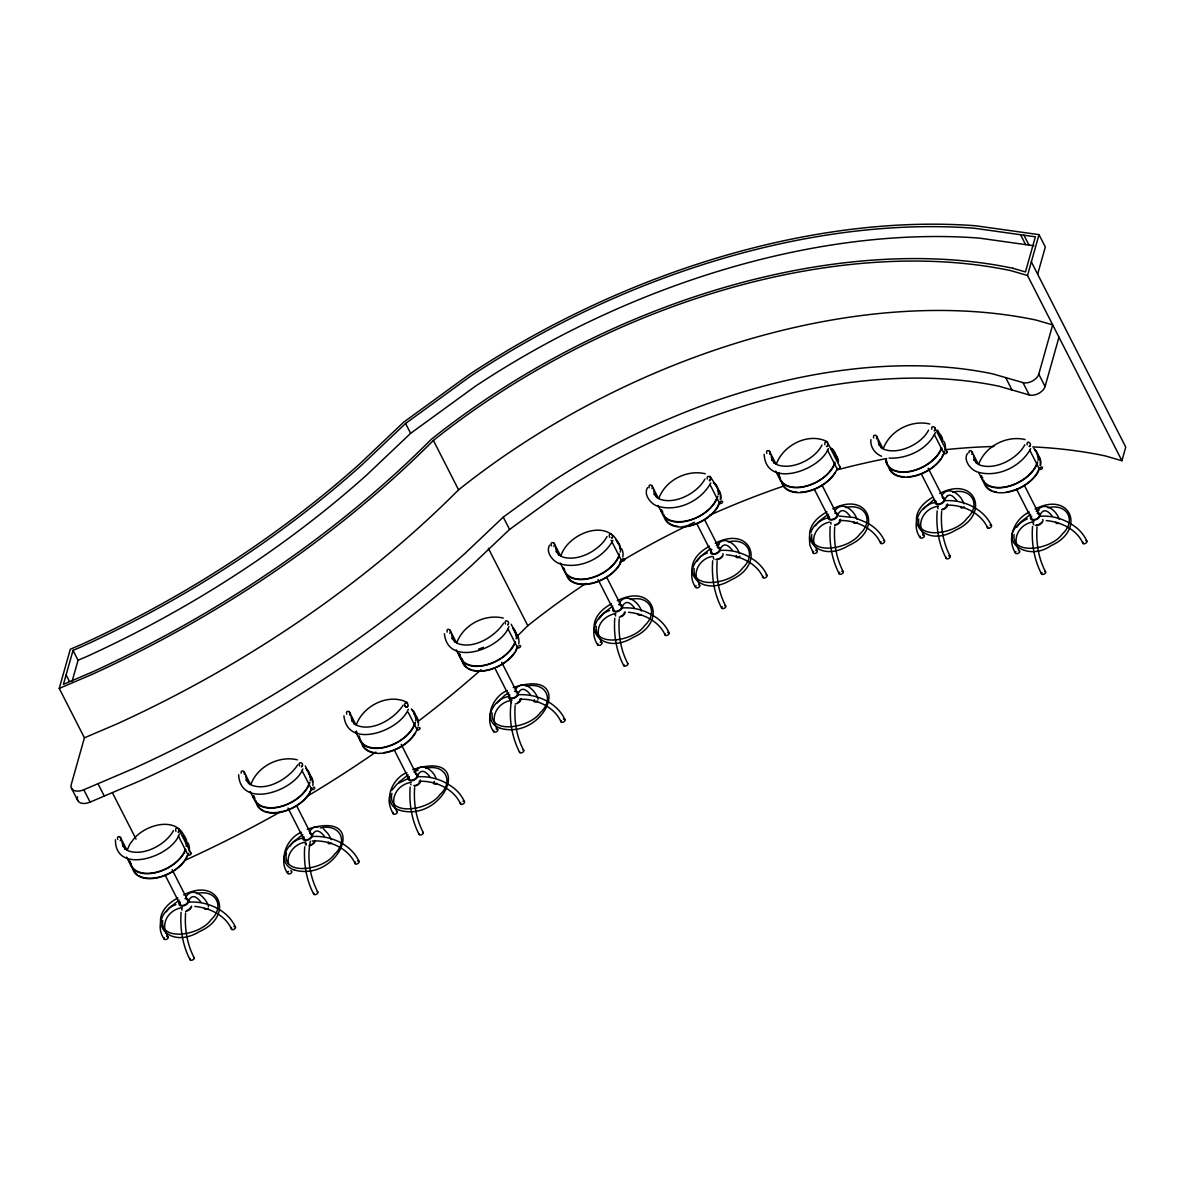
<?xml version="1.0" encoding="UTF-8"?>
<svg xmlns="http://www.w3.org/2000/svg" width="1185" height="1185" viewBox="0 0 1185 1185"><rect width="100%" height="100%" fill="white"/><g stroke="black" fill="none" stroke-linecap="round" stroke-linejoin="round"><path stroke-width="1.5" d="M181.112 912.376C179.942 928.566 182.534 945.304 190.118 959.776M185.601 912.968C184.49 928.299 186.978 944.119 194.177 957.791M304.723 846.757C303.553 862.961 306.145 879.7 313.729 894.171M410.158 787.092C408.973 803.282 411.58 820.02 419.149 834.492M414.646 787.699C413.521 803.015 416.024 818.835 423.208 832.507M515.134 705.623C514.023 720.954 516.512 736.774 523.711 750.446M614.763 618.229C613.578 634.434 616.185 651.172 623.754 665.644M619.251 618.837C618.126 634.153 620.629 649.972 627.813 663.644M712.659 560.712C711.489 576.902 714.081 593.641 721.665 608.112M717.147 561.32C716.036 576.636 718.525 592.456 725.724 606.127M830.226 526.347C829.056 542.552 831.648 559.29 839.232 573.762M834.714 526.955C833.588 542.271 836.092 558.091 843.29 571.762M937.157 510.942C935.972 527.147 938.579 543.871 946.163 558.357M941.645 511.55C940.52 526.866 943.023 542.686 950.222 556.358M1032.535 526.51C1031.35 542.715 1033.957 559.453 1041.541 573.925M1037.023 527.118C1035.897 542.449 1038.401 558.254 1045.585 571.925M809.34 536.864L809.799 544.981L813.177 552.906M162.671 920.375C159.708 941.823 200.117 935.513 210.841 919.945C225.372 906.762 216.011 888.809 196.591 893.594M286.474 853.007C281.215 876.382 323.372 870.442 334.451 854.326C348.982 841.143 339.606 823.205 320.187 827.989M391.894 793.328C386.651 816.717 428.807 810.777 439.872 794.661C454.403 781.478 445.042 763.54 425.622 768.31M492.205 713.029C489.242 734.478 529.651 728.168 540.375 712.585C554.906 699.417 545.544 681.464 526.125 686.248M596.307 626.243C593.344 647.677 633.753 641.366 644.477 625.798C659.008 612.615 649.647 594.677 630.227 599.462M694.217 568.711C691.255 590.16 731.663 583.85 742.388 568.282C756.919 555.098 747.557 537.16 728.138 541.93M779.197 472.978L778.915 475.555A30.632 18.516 -27 0 0 804.23 486.798A30.632 18.516 -27 0 0 834.921 463.409M811.784 534.346C808.822 555.795 849.215 549.484 859.954 533.917C874.486 520.733 865.109 502.796 845.69 507.565M918.716 518.941C915.738 540.39 956.147 534.079 966.871 518.512C981.417 505.328 972.041 487.391 952.621 492.16M1014.079 534.524C1011.116 555.958 1051.525 549.647 1062.249 534.079C1076.78 520.896 1067.418 502.958 1047.999 507.743M244.317 774.19C245.68 771.02 240.496 769.124 241.118 773.198M179.35 833.959C172.299 856.829 114.975 875.537 115.449 839.765M508.898 626.613C501.136 648.906 447.797 668.133 444.419 633.723M935.395 432.525C927.588 449.47 907.206 458.98 889.061 458.121M178.254 832.3C181.512 828.537 173.928 825.649 175.928 831.307M245.813 776.234L246.569 780.648L246.243 779.967L248.939 783.596L248.42 783.063L252.109 785.344C268.314 791.239 289.466 777.79 297.716 764.843M301.479 766.917C305.626 762.459 296.813 760.77 299.701 765.984M343.917 715.784C347.309 750.046 399.789 731.012 408.292 709.282M406.899 707.252C411.269 702.675 401.522 700.898 405.625 706.941M507.787 624.954C511.046 621.192 503.462 618.289 505.477 623.947M611.89 538.168C615.222 534.005 607.135 531.798 609.742 537.457M653.75 490.175L654.52 494.604L654.179 493.908L656.89 497.552L656.357 497.019L660.045 499.285C675.583 504.751 697.713 492.767 704.957 478.977M707.282 479.036C706.127 474.237 712.392 476.681 710.156 480.088A1.763 1.2 18.5 0 1 709.489 480.399M826.552 446.567C831.218 444.893 824.049 438.287 824.834 444.686M870.931 439.635C869.968 446.819 875.019 453.722 881.61 456.269M931.765 429.281C930.61 424.482 936.891 426.911 934.639 430.333A1.763 1.2 18.5 0 1 934.358 430.51M973.611 455.988L974.381 460.417L974.055 459.721L976.751 463.35L976.233 462.817L979.921 465.098C995.444 470.549 1017.589 458.58 1024.832 444.79M1029.291 446.671C1033.172 444.153 1026.254 438.954 1027.143 444.849M310.337 841.187C306.915 858.31 309.877 876.663 317.787 892.172M511.55 700.098C508.439 717.74 511.565 736.492 519.652 752.431M238.644 774.768C240.481 809.829 294.591 790.943 302.871 768.947M764.147 454.359C765.984 489.42 820.094 470.534 828.374 448.537M1058.975 337.221L1045.081 386.517A10.472 6.325 -27 0 1 1029.261 394.96L999.192 386.266A449.011 271.469 -27 0 0 557.261 494.767L509.565 529.458L471.363 565.689A828.878 501.136 -27 0 1 139.667 780.959L90.09 802.112L83.794 789.758A11.569 6.991 -27 0 1 71.248 784.529L84.416 737.811L59.25 688.411L70.3 649.232L80.758 644.773A698.246 422.156 -27 0 0 360.181 463.439L403.596 422.245L468.786 374.83A579.85 350.582 -27 0 1 975.67 225.772L1039.023 234.645L1045.318 246.998L1037.645 274.194M1012.701 268.24L1025.469 271.928L1035.379 236.807L974.144 228.216A576.369 348.464 -27 0 0 470.312 376.386L405.581 423.46L362.314 464.52A701.727 424.26 -27 0 1 81.498 646.758L73.026 650.372L63.442 684.323L91.008 672.562M72.122 681.256L78.047 660.252L73.026 650.372M1032.772 446.893A527.518 318.943 -27 0 1 1105.19 455.899L1121.914 460.728L1027.513 275.468L1039.023 234.645M1045.081 386.517L1038.786 374.164L1052.68 324.868L1035.957 320.039A527.518 318.943 -27 0 0 458.565 489.835A750.49 453.751 -27 0 1 116.915 723.946L84.416 737.811M1121.914 460.728L1125.75 447.1L1031.35 261.841M390.235 794.75C387.554 800.942 390.087 808.081 393.109 813.636M810.792 532.583C813.221 524.451 821.56 519.074 829.559 517.46M349.545 715.044C351.693 711.281 345.25 709.341 346.672 714.155M652.061 488.664C654.209 484.902 647.751 482.962 649.187 487.776M769.613 454.299C771.761 450.552 765.317 448.597 766.739 453.411M876.544 438.894C878.692 435.132 872.249 433.192 873.671 438.006M971.922 454.462C973.951 451.396 968.426 448.404 968.915 452.951M127.476 849.482L129.935 843.957L134.098 838.536M187.067 855.822L185.838 858.592A30.114 18.205 -27 0 1 138.704 875.611M188.637 853.289L186.282 858.607A30.632 18.516 -27 0 1 156.094 878.07A30.632 18.516 -27 0 1 132.557 868.161M251.087 783.878C257.886 766.236 279.023 755.423 297.346 759.807M310.677 790.217L309.448 792.972A30.114 18.205 -27 0 1 265.647 811.518M356.522 724.198C363.765 705.327 389.006 692.766 407.536 702.616M417.683 728.005L415.313 733.322A30.632 18.516 -27 0 1 383.91 752.993A30.632 18.516 -27 0 1 361.351 741.232M457.025 642.137C463.809 624.495 484.961 613.682 503.284 618.081M515.386 651.246L516.601 648.476M518.186 645.943L515.816 651.261A30.632 18.516 -27 0 1 484.413 670.917A30.632 18.516 -27 0 1 461.854 659.171M561.127 555.35C568.133 533.457 608.157 517.445 618.688 544.108M620.718 561.69L619.488 564.445A30.114 18.205 -27 0 1 593.463 582.753A30.114 18.205 -27 0 1 568.637 578.176M622.288 559.157L619.918 564.475A30.632 18.516 -27 0 1 589.73 583.938A30.632 18.516 -27 0 1 566.193 574.029M659.023 497.818C665.822 480.177 686.959 469.364 705.297 473.763M718.614 504.158L717.384 506.928A30.114 18.205 -27 0 1 682.99 526.584M720.199 501.625L717.829 506.958A30.632 18.516 -27 0 1 686.426 526.614A30.632 18.516 -27 0 1 663.867 514.853M776.59 463.468C783.848 444.597 809.074 432.036 827.604 441.872M837.054 468.83L835.395 472.593A30.632 18.516 -27 0 1 805.207 492.056A30.632 18.516 -27 0 1 781.67 482.147M883.521 448.063C890.32 430.407 911.458 419.594 929.781 423.993M941.882 457.158L943.112 454.388M944.682 451.87L942.312 457.188A30.632 18.516 -27 0 1 912.124 476.637A30.632 18.516 -27 0 1 888.602 466.742M978.899 463.631C985.698 445.99 1006.835 435.176 1025.158 439.561M1038.49 469.971L1037.26 472.741A30.114 18.205 -27 0 1 1006.391 492.056M1040.06 467.438L1037.69 472.756A30.632 18.516 -27 0 1 1006.287 492.412A30.632 18.516 -27 0 1 983.743 480.666M598.914 619.059L603.135 613.549L612.823 606.009M710.363 479.777L709.415 480.873M934.846 430.022L934.298 430.881M391.672 790.469L397.256 783.863L407.981 778.604M612.897 540.419C603.18 558.55 579.228 570.044 559.216 563.556C552.684 561.29 545.248 551.692 549.692 545.13M710.807 482.902C701.09 501.018 677.124 512.527 657.127 506.025C650.595 503.773 643.144 494.175 647.602 487.613M928.596 430.081C921.886 443.664 899.371 454.788 884.543 449.515L880.855 447.249L881.373 447.782L878.678 444.138L879.003 444.834L878.041 440.346M1030.669 448.7C1020.952 466.831 997 478.34 976.988 471.837C970.456 469.571 963.02 459.987 967.464 453.425M821.99 444.982C815.295 458.906 792.676 470.208 777.612 464.92L773.923 462.654L774.442 463.187L771.746 459.543L772.072 460.239L771.109 455.751M120.218 840.728C123.166 837.232 116.263 834.121 117.641 839.439M449.752 633.383C452.7 629.887 445.797 626.761 447.175 632.094M553.854 546.596C556.906 542.375 549.129 540.449 551.514 545.87M178.802 831.5L178.609 831.751A1.763 1.2 18.5 0 1 178.313 831.944M302.412 765.895L302.205 766.147A1.763 1.2 18.5 0 1 301.553 766.458M407.833 706.216L407.64 706.467A1.763 1.2 18.5 0 1 405.285 706.423L405.137 706.304M508.335 624.154L508.143 624.406A1.763 1.2 18.5 0 1 507.847 624.599M612.438 537.368L612.245 537.62A1.763 1.2 18.5 0 1 611.964 537.812M827.9 445.486L827.708 445.738A1.763 1.2 18.5 0 1 827.056 446.049M1030.209 445.649L1030.017 445.901A1.763 1.2 18.5 0 1 1029.365 446.212M166.33 911.813L169.485 907.695L179.172 900.141M289.925 846.208L293.095 842.076L302.782 834.536M496.915 703.09L504.692 695.314L508.72 692.795M696.824 561.527L701.031 556.032L710.719 548.477M815.428 525.799L818.598 521.667L828.285 514.127M923.411 509.017L933.869 499.552M1016.686 527.34L1020.907 521.83L1030.594 514.29M185.675 897.149C192.77 885.388 206.234 897.445 208.545 906.584M188.904 900.289C192.4 893.638 197.021 897.089 200.828 901.992M309.285 831.544L313.21 827.515L318.898 826.612M312.514 834.684C315.995 828.034 320.631 831.47 324.423 836.388M414.72 771.865C420.631 761.362 433.503 769.85 436.036 778.515M417.95 775.005C421.43 768.354 426.052 771.805 429.859 776.708M515.223 689.803C522.304 678.042 535.768 690.1 538.079 699.239M518.438 692.944C521.933 686.293 526.555 689.744 530.362 694.647M619.325 603.017C625.828 591.863 639.011 602.113 641.411 611.045M622.555 606.157C626.035 599.506 630.657 602.943 634.464 607.846M717.221 545.485C723.739 534.331 736.907 544.596 739.322 553.528M720.45 548.625C723.946 541.975 728.568 545.426 732.374 550.329M834.788 511.135C841.291 499.981 854.474 510.231 856.874 519.163M838.017 514.275C841.498 507.624 846.134 511.061 849.926 515.964M941.719 495.73C948.222 484.576 961.405 494.826 963.805 503.758M944.949 498.87L947.615 495.804M1037.097 511.298C1043.6 500.144 1056.783 510.409 1059.183 519.341M1040.326 514.438C1043.807 507.787 1048.444 511.239 1052.236 516.142M1033.868 245.769L979.165 238.096A576.369 348.464 -27 0 0 475.348 386.266L410.617 433.34L367.35 474.4A701.727 424.26 -27 0 1 86.535 656.638L78.047 660.252M1038.786 374.164A10.472 6.325 -27 0 1 1022.966 382.607L992.897 373.912A449.011 271.469 -27 0 0 550.966 482.413L503.269 517.104L465.083 553.336A828.878 501.136 -27 0 1 133.372 768.606L83.794 789.758M134.912 837.676C146.91 824.227 177.75 815.784 185.038 838.239M398.53 782.411L408.218 774.857M173.41 830.641C166.167 844.431 144.022 856.399 128.498 850.948L124.81 848.682L125.343 849.215L122.633 845.572L122.973 846.268L122.011 841.765M607.061 536.509C599.817 550.284 577.673 562.268 562.149 556.802L558.461 554.536L558.979 555.069L556.283 551.425L556.609 552.121L555.646 547.633M611.549 603.743C576.206 622.895 600.439 657.527 633.294 637.337C668.221 622.081 653.483 582.22 617.326 600.736M709.459 546.226C674.102 565.364 698.335 599.995 731.204 579.806C766.132 564.564 751.379 524.688 715.236 543.219M507.447 690.544C492.975 695.58 480.829 721.754 500.307 728.286M177.913 897.889C142.555 917.027 166.789 951.659 199.658 931.469C234.586 916.227 219.832 876.352 183.69 894.882M301.508 832.285C286.977 837.469 274.92 863.45 294.369 870.027M406.944 772.605C392.472 777.641 380.326 803.815 399.804 810.347M827.012 511.861C791.669 531.013 815.902 565.645 848.756 545.456C883.699 530.199 868.946 490.338 832.788 508.854M932.565 497.33C898.452 517.386 924.433 549.647 955.688 530.05C990.616 514.794 975.877 474.918 939.72 493.449M1029.321 512.038C1014.345 519 1006.272 538.568 1015.486 553.069M59.25 688.411L91.734 674.546A750.49 453.751 -27 0 0 433.399 440.435A527.518 318.943 -27 0 1 1010.79 270.639L1027.513 275.468M716.332 545.559L719.265 544.33M513.224 687.537C576.384 666.888 545.352 740.655 500.5 728.331M412.721 769.598C475.881 748.95 444.849 822.716 399.997 810.392M413.817 771.939L418.216 770.087M1035.097 509.032C1071.255 490.501 1085.993 530.362 1051.065 545.618C1025.84 563.793 991.475 536.701 1027.336 518.837M1036.208 511.372L1039.126 510.128M307.3 829.278C370.461 808.614 339.414 882.395 294.576 870.057M478.577 649.202L483.361 647.321M707.475 553.025C693.521 557.439 686.959 575.169 695.625 587.256M609.564 610.556C595.611 614.971 589.049 632.701 597.714 644.788M175.928 904.688C161.975 909.102 155.413 926.833 164.078 938.92M503.655 623.103C495.404 636.064 474.252 649.499 458.032 643.603L454.344 641.337L454.877 641.855L452.166 638.226L452.507 638.922L451.544 634.419M403.152 705.164C394.901 718.125 373.749 731.56 357.529 725.664L353.841 723.398L354.374 723.931L351.664 720.287L352.004 720.984L351.041 716.481M829.648 522.081C819.398 523.874 811.532 534.494 814.154 543.826M712.096 556.432C701.831 558.224 693.966 568.859 696.602 578.176M934.98 502.455C919.486 505.121 910.569 524.422 920.108 537.501M938.253 506.217C924.211 508.143 915.398 523.237 924.196 535.561M615.844 613.519C604.942 615.415 595.892 624.599 598.81 636.078M1033.616 521.8C1019.589 523.711 1010.775 538.805 1019.574 551.143M508.483 696.528C492.975 699.209 484.072 718.51 493.612 731.575M511.742 700.305C497.715 702.216 488.901 717.31 497.685 729.649M411.239 782.367C397.212 784.277 388.399 799.371 397.182 811.71M304.056 837.869C287.925 839.884 277.675 859.643 287.674 873.315M305.819 842.046C294.665 843.527 285.926 854.267 288.651 864.235M182.209 907.651C168.181 909.562 159.368 924.655 168.151 936.994M947.096 495.952C951.392 493.256 954.014 497.611 956.858 500.559M944.401 500.707C962.768 499.389 983.372 508.217 991.475 525.548M946.208 505.166C962.664 504.41 981.032 512.883 987.549 527.784M839.158 516.053L854.622 517.593L866.99 522.807M839.276 520.57C855.733 519.815 874.1 528.303 880.618 543.189M1039.778 516.275C1049.954 515.416 1060.471 517.86 1069.285 522.97M719.917 550.462C730.093 549.618 740.61 552.062 749.424 557.157M622.006 607.994C632.183 607.135 642.7 609.579 651.513 614.689M517.904 694.78C536.257 693.462 556.876 702.305 564.978 719.636M519.711 699.239C536.168 698.498 554.536 706.971 561.053 721.872M417.401 776.842C427.578 775.997 438.094 778.426 446.908 783.537M419.209 781.3C435.665 780.56 454.033 789.032 460.55 803.934M311.966 836.521C330.334 835.203 350.938 844.046 359.04 861.362M312.233 841.039C329.163 839.75 348.375 848.238 355.115 863.613M188.371 902.126C206.723 900.807 227.327 909.65 235.43 926.981M1046.222 520.57C1061.182 521.948 1077.076 529.665 1082.927 543.367M726.361 554.758C741.306 556.135 757.215 563.853 763.066 577.554M628.45 612.275C643.411 613.652 659.304 621.384 665.155 635.071M194.814 906.421C209.76 907.799 225.668 915.516 231.519 929.218M1070.514 523.726C1077.624 527.606 1083.52 533.694 1086.852 541.115M868.205 523.563C875.33 527.429 881.21 533.517 884.543 540.952M750.638 557.913C757.763 561.794 763.644 567.882 766.991 575.317M652.742 615.445C659.852 619.311 665.748 625.399 669.081 632.834M448.123 784.292C455.247 788.173 461.128 794.261 464.476 801.697M323.283 828.641L328.275 834.003L331.37 839.587M710.037 476.237L716.584 486.576M1029.735 450.137L1039.438 469.127A1.733 1.052 -27 0 0 1042.252 468.356A1.733 1.052 -27 0 0 1040.934 467.023M934.358 434.554L944.06 453.544A1.733 1.052 -27 0 0 946.608 453.085A1.733 1.052 -27 0 0 946.356 451.381M827.426 449.974L837.128 468.949A1.733 1.052 -27 0 0 839.676 468.505A1.733 1.052 -27 0 0 839.424 466.786M709.874 484.324L719.576 503.314A1.733 1.052 -27 0 0 722.376 502.558A1.733 1.052 -27 0 0 721.058 501.211M611.164 540.286L621.666 560.831A1.733 1.052 -27 0 0 624.48 560.075A1.733 1.052 -27 0 0 623.162 558.742M507.861 628.642L517.564 647.632A1.733 1.052 -27 0 0 520.245 647.025A1.733 1.052 -27 0 0 519.474 645.455M408.158 712.274L417.061 729.693A1.733 1.052 -27 0 0 419.742 729.086A1.733 1.052 -27 0 0 418.972 727.516M301.923 770.383L311.64 789.373A1.733 1.052 -27 0 0 314.321 788.766A1.733 1.052 -27 0 0 313.536 787.196M178.328 835.988L188.03 854.978A1.733 1.052 -27 0 0 190.563 854.518A1.733 1.052 -27 0 0 190.311 852.815M1023.929 235.193L1028.965 245.073M1020.552 234.719L1025.588 244.599M1022.966 382.607L1029.261 394.96M1005.71 377.63L1012.005 389.969M1024.373 485.391L1039.201 514.497M1016.641 489.405L1031.468 518.512M971.833 451.515L978.44 464.476M978.795 472.83L981.18 477.511M937.676 430.14L941.083 436.821M934.698 427.578L947.082 451.87M928.166 468.193L943.823 498.915M921.263 473.837L936.091 502.944M876.47 435.932L883.077 448.893M827.767 442.983L840.15 467.275M822.064 485.213L836.891 514.32M814.332 489.242L829.159 518.349M769.539 451.337L776.145 464.313M775.701 471.112L778.871 477.333M704.512 519.578L719.339 548.685M696.765 523.607L711.592 552.714M651.972 485.702L658.579 498.663M658.134 505.477L661.319 511.698M606.601 577.095L621.429 606.202M598.04 579.509L613.697 610.231M554.062 543.219L560.668 556.195M560.238 562.993L563.408 569.215M503.269 517.104L509.565 529.458M433.399 440.435L458.565 489.835M488.353 548.299L527.799 625.695A750.49 453.751 -27 0 1 517.445 635.945M511.179 624.228L514.571 630.894M405.581 423.46L410.617 433.34M501.67 662.267L517.327 693.003M494.752 667.91L509.58 697.032M508.795 697.432L511.535 702.809M449.959 630.02L456.566 642.981M457.766 652.017L461.158 658.682M456.136 649.78L459.306 656.016M401.167 744.343L416.824 775.064M394.25 749.972L409.092 779.093M349.456 712.081L356.063 725.042M355.633 731.841L358.803 738.077M305.256 765.969L308.648 772.635M296.561 805.622L311.388 834.744M287.999 808.037L303.656 838.758M244.036 771.761L250.642 784.722M250.198 791.521L253.368 797.742M178.668 829.011L191.037 853.304M172.136 869.627L187.793 900.348M66.108 674.887L69.456 681.464M165.219 875.256L180.046 904.377M112.531 792.972L136.023 839.084M97.985 783.715L104.28 796.053M120.426 837.365L127.032 850.326M128.217 859.362L131.624 866.028M126.588 857.125L129.772 863.361M71.426 788.129L77.721 800.467M815.399 546.685L817.265 550.966M697.846 581.035L699.698 585.331M599.936 638.567L601.802 642.848M356.374 730.997L357.263 734.078M1038.741 513.964A4.355 2.637 -27 0 1 1035.542 519.267A4.355 2.637 -27 0 1 1031.72 516.29M1037.186 513.446A4.355 2.637 -27 0 1 1038.06 513.609M1037.201 462.268A30.114 18.205 -27 0 1 1008.731 486.102A30.114 18.205 -27 0 1 981.935 477.185M1034.549 449.811A30.114 18.205 -27 0 1 1037.779 457.01M1033.72 448.404A30.632 18.516 -27 0 1 1038.09 460.373M1037.675 462.194A30.632 18.516 -27 0 1 1007.472 486.768A30.632 18.516 -27 0 1 981.224 475.718M1038.978 457.336A30.114 18.205 -27 0 1 1040.119 465.409M996.333 492.012A30.114 18.205 -27 0 1 993.445 491.271M991.712 490.59A30.114 18.205 -27 0 1 985.55 485.124M1037.571 512.809A5.258 3.17 -27 0 1 1039.689 516.764A5.258 3.17 -27 0 1 1033.098 520.2A5.258 3.17 -27 0 1 1030.98 516.245M1042.726 519.445A5.258 3.17 -27 0 1 1041.245 523.533A5.258 3.17 -27 0 1 1035.838 525.562M1033.957 524.94A5.258 3.17 -27 0 1 1033.705 521.607M1041.689 522.096A4.355 2.637 -27 0 1 1040.282 523.592M1039.319 524.2A4.355 2.637 -27 0 1 1036.223 524.94M1037.497 454.462A30.632 18.516 -27 0 1 1040.608 465.305M982.809 477.807A1.733 1.052 -27 0 1 981.847 476.014M1039.289 468.89A1.733 1.052 -27 0 1 1039.26 468.608M1039.497 467.986A1.733 1.052 -27 0 1 1039.763 467.675M1044.563 571.437A2.266 1.274 -25.1 0 1 1045.333 573.155A2.266 1.274 -25.1 0 1 1042.252 574.399A2.266 1.274 -25.1 0 1 1042.015 572.459M1058.664 523.103A2.266 1.452 -29 0 1 1056.605 523.4A2.266 1.452 -29 0 1 1055.909 522.126M1018.493 550.536A2.266 1.407 -23.4 0 1 1019.352 552.447A2.266 1.407 -23.4 0 1 1016.241 553.617A2.266 1.407 -23.4 0 1 1015.93 551.514M1085.83 540.627A2.266 1.318 -30.4 0 1 1086.719 542.271A2.266 1.318 -30.4 0 1 1083.949 543.856A2.266 1.318 -30.4 0 1 1083.06 542.212M942.682 498.026A4.355 2.637 -27 0 1 941.216 503.255A4.355 2.637 -27 0 1 935.987 501.507M941.379 448.048A30.114 18.205 -27 0 1 911.221 471.037A30.114 18.205 -27 0 1 886.336 459.987M939.172 434.243A30.114 18.205 -27 0 1 942.401 441.442M941.853 448.004A30.632 18.516 -27 0 1 911.161 471.393A30.632 18.516 -27 0 1 885.847 460.15M939.601 433.947A30.632 18.516 -27 0 1 942.89 441.279M940.994 458.536A30.114 18.205 -27 0 1 907.473 476.829M904.111 476.814A30.114 18.205 -27 0 1 890.172 469.541M942.194 497.241A5.258 3.17 -27 0 1 944.326 501.196A5.258 3.17 -27 0 1 937.735 504.617A5.258 3.17 -27 0 1 935.602 500.662M947.363 503.877A5.258 3.17 -27 0 1 941.675 509.935M938.031 508.72A5.258 3.17 -27 0 1 937.898 507.002M946.667 505.714A4.355 2.637 -27 0 1 943.941 508.617M942.904 509.061A4.355 2.637 -27 0 1 941.838 509.313M944.06 441.516A30.632 18.516 -27 0 1 945.23 449.737M887.002 462.328A1.733 1.052 -27 0 1 885.758 461.365M943.912 453.322A1.733 1.052 -27 0 1 943.882 453.04M944.119 452.403A1.733 1.052 -27 0 1 944.386 452.092M964.19 506.81A2.266 1.452 -29 0 1 961.687 507.921A2.266 1.452 -29 0 1 960.546 506.543M948.667 555.883A2.266 1.274 -25.1 0 1 950.192 557.187A2.266 1.274 -25.1 0 1 947.348 558.861A2.266 1.274 -25.1 0 1 946.326 557.261M922.597 534.968A2.266 1.407 -23.4 0 1 924.211 536.45A2.266 1.407 -23.4 0 1 921.352 538.108A2.266 1.407 -23.4 0 1 920.227 536.331M989.949 525.103A2.266 1.318 -30.4 0 1 991.475 526.421A2.266 1.318 -30.4 0 1 988.734 528.273A2.266 1.318 -30.4 0 1 987.683 526.644M834.877 513.268A4.355 2.637 -27 0 1 836.803 516.29A4.355 2.637 -27 0 1 831.84 519.4A4.355 2.637 -27 0 1 829.056 516.927M834.892 462.091A30.114 18.205 -27 0 1 805.193 486.235A30.114 18.205 -27 0 1 779.404 475.392M830.996 448.552A30.114 18.205 -27 0 1 835.469 456.847M831.411 448.241A30.632 18.516 -27 0 1 835.958 456.684M834.951 472.563A30.114 18.205 -27 0 1 800.556 492.234M797.179 492.219A30.114 18.205 -27 0 1 782.144 481.954M834.758 454.581A30.114 18.205 -27 0 1 837.988 461.78M835.262 512.646A5.258 3.17 -27 0 1 837.395 516.601A5.258 3.17 -27 0 1 830.803 520.022A5.258 3.17 -27 0 1 828.671 516.067M840.432 519.282A5.258 3.17 -27 0 1 834.744 525.34M831.1 524.14A5.258 3.17 -27 0 1 830.981 522.407M839.632 519.697A4.355 2.637 -27 0 1 839.735 521.133M839.38 521.933A4.355 2.637 -27 0 1 838.787 522.718M837.973 523.429A4.355 2.637 -27 0 1 837.01 524.037M835.973 524.466A4.355 2.637 -27 0 1 834.907 524.733M835.188 454.299A30.632 18.516 -27 0 1 838.476 461.617M780.5 477.629A1.733 1.052 -27 0 1 779.212 476.133M836.98 468.727A1.733 1.052 -27 0 1 836.951 468.445M857.259 522.215A2.266 1.452 -29 0 1 854.518 523.296A2.266 1.452 -29 0 1 853.778 521.519M841.735 571.288A2.266 1.274 -25.1 0 1 843.202 572.725A2.266 1.274 -25.1 0 1 840.091 574.251A2.266 1.274 -25.1 0 1 839.706 572.281M815.665 550.373A2.266 1.407 -23.4 0 1 817.22 552.003A2.266 1.407 -23.4 0 1 814.08 553.484A2.266 1.407 -23.4 0 1 813.621 551.336M883.536 540.464A2.266 1.318 -30.4 0 1 884.321 542.241A2.266 1.318 -30.4 0 1 881.329 543.663A2.266 1.318 -30.4 0 1 881.062 541.634M717.325 547.633A4.355 2.637 -27 0 1 719.236 550.64A4.355 2.637 -27 0 1 714.274 553.75A4.355 2.637 -27 0 1 711.489 551.277M717.325 496.456A30.114 18.205 -27 0 1 688.855 520.289A30.114 18.205 -27 0 1 662.074 511.372M713.444 482.902A30.114 18.205 -27 0 1 717.917 491.197M713.859 482.606A30.632 18.516 -27 0 1 718.228 494.56M717.814 496.382A30.632 18.516 -27 0 1 687.596 520.956A30.632 18.516 -27 0 1 661.349 509.906M719.102 491.523A30.114 18.205 -27 0 1 720.258 499.596M678.013 526.436A30.114 18.205 -27 0 1 665.689 519.311M717.695 547.011A5.258 3.17 -27 0 1 719.621 551.277A5.258 3.17 -27 0 1 712.511 554.284A5.258 3.17 -27 0 1 711.829 549.484M722.865 553.647A5.258 3.17 -27 0 1 721.384 557.72A5.258 3.17 -27 0 1 715.977 559.764M714.096 559.127A5.258 3.17 -27 0 1 713.414 556.772M721.828 556.283A4.355 2.637 -27 0 1 721.221 557.068M720.421 557.794A4.355 2.637 -27 0 1 719.458 558.387M718.406 558.831A4.355 2.637 -27 0 1 716.347 559.127M717.636 488.664A30.632 18.516 -27 0 1 720.747 499.507M662.933 511.994A1.733 1.052 -27 0 1 661.971 510.202M719.428 503.077A1.733 1.052 -27 0 1 719.384 502.796M719.636 502.173A1.733 1.052 -27 0 1 719.902 501.862M740.003 556.15A2.266 1.452 -29 0 1 736.951 557.646A2.266 1.452 -29 0 1 736.522 555.454M724.702 605.624A2.266 1.274 -25.1 0 1 725.472 607.342A2.266 1.274 -25.1 0 1 722.391 608.586A2.266 1.274 -25.1 0 1 722.154 606.646M698.632 584.738A2.266 1.407 -23.4 0 1 699.491 586.634A2.266 1.407 -23.4 0 1 696.365 587.804A2.266 1.407 -23.4 0 1 696.054 585.701M765.969 574.829A2.266 1.318 -30.4 0 1 766.858 576.458A2.266 1.318 -30.4 0 1 764.073 578.043A2.266 1.318 -30.4 0 1 763.199 576.399M620.288 605.313A4.355 2.637 -27 0 1 618.807 610.542A4.355 2.637 -27 0 1 613.578 608.809M619.429 553.973A30.114 18.205 -27 0 1 590.959 577.821A30.114 18.205 -27 0 1 564.164 568.889M616.778 541.53A30.114 18.205 -27 0 1 620.007 548.729M615.948 540.123A30.632 18.516 -27 0 1 620.318 552.077M619.459 555.306A30.632 18.516 -27 0 1 588.767 578.695A30.632 18.516 -27 0 1 563.453 567.437M618.585 604.587A5.258 3.17 -27 0 1 622.243 607.831A5.258 3.17 -27 0 1 615.726 611.919A5.258 3.17 -27 0 1 613.208 607.949M625.191 611.978A5.258 3.17 -27 0 1 619.281 617.222M615.637 616.022A5.258 3.17 -27 0 1 615.504 614.289M624.362 612.245A4.355 2.637 -27 0 1 623.917 613.815M623.31 614.6A4.355 2.637 -27 0 1 620.51 616.348M621.666 548.803A30.632 18.516 -27 0 1 622.836 557.024M621.518 560.609A1.733 1.052 -27 0 1 621.547 560.016M564.608 569.615A1.733 1.052 -27 0 1 563.512 568.326M641.381 614.482A2.266 1.452 -29 0 1 639.293 615.208A2.266 1.452 -29 0 1 638.108 614.26M627.591 663.393A2.266 1.274 -25.1 0 1 625.858 665.985A2.266 1.274 -25.1 0 1 623.917 664.548M600.202 642.255A2.266 1.407 -23.4 0 1 601.817 643.751A2.266 1.407 -23.4 0 1 598.958 645.395A2.266 1.407 -23.4 0 1 597.832 643.618M667.555 632.39A2.266 1.318 -30.4 0 1 669.081 633.708A2.266 1.318 -30.4 0 1 666.325 635.56A2.266 1.318 -30.4 0 1 665.289 633.931M186.652 899.459A4.355 2.637 -27 0 1 187.171 903.103A4.355 2.637 -27 0 1 181.764 905.399A4.355 2.637 -27 0 1 180.298 902.14M183.127 835.662A30.114 18.205 -27 0 1 186.193 846.327M185.349 849.482A30.114 18.205 -27 0 1 155.176 872.471A30.114 18.205 -27 0 1 130.291 861.406M183.571 835.381A30.632 18.516 -27 0 1 186.682 846.223M185.808 849.438A30.632 18.516 -27 0 1 155.131 872.827A30.632 18.516 -27 0 1 129.802 861.569M137.282 874.649A30.114 18.205 -27 0 1 134.142 870.975M184.949 898.719A5.258 3.17 -27 0 1 188.608 901.978A5.258 3.17 -27 0 1 182.075 906.066A5.258 3.17 -27 0 1 179.557 902.096M191.555 906.11A5.258 3.17 -27 0 1 185.63 911.369M182.001 910.154A5.258 3.17 -27 0 1 181.868 908.436M190.637 907.147A4.355 2.637 -27 0 1 186.86 910.495M188.03 842.935A30.632 18.516 -27 0 1 189.2 851.156M130.972 863.761A1.733 1.052 -27 0 1 129.728 862.784M187.882 854.74A1.733 1.052 -27 0 1 187.837 854.459M208.145 908.228A2.266 1.452 -29 0 1 205.909 909.354A2.266 1.452 -29 0 1 204.472 908.391M193.599 957.362A2.266 1.274 -25.1 0 1 193.807 959.139A2.266 1.274 -25.1 0 1 190.992 960.265A2.266 1.274 -25.1 0 1 190.281 958.695M166.552 936.402A2.266 1.407 -23.4 0 1 168.166 937.883A2.266 1.407 -23.4 0 1 165.307 939.542A2.266 1.407 -23.4 0 1 164.197 937.765M233.919 926.537A2.266 1.318 -30.4 0 1 235.445 927.84A2.266 1.318 -30.4 0 1 232.69 929.707A2.266 1.318 -30.4 0 1 231.653 928.062M310.248 833.84A4.355 2.637 -27 0 1 310.766 837.499A4.355 2.637 -27 0 1 305.36 839.78A4.355 2.637 -27 0 1 303.908 836.536M309.389 782.515A30.114 18.205 -27 0 1 279.69 806.659A30.114 18.205 -27 0 1 253.901 795.802M306.737 770.057A30.114 18.205 -27 0 1 309.966 777.256M305.908 768.65A30.632 18.516 -27 0 1 310.277 780.619M309.863 782.441A30.632 18.516 -27 0 1 279.66 807A30.632 18.516 -27 0 1 253.412 795.965M263.899 810.836A30.114 18.205 -27 0 1 260.893 809.044M259.648 807.933A30.114 18.205 -27 0 1 257.738 805.37M311.166 777.582A30.114 18.205 -27 0 1 312.485 782.204M309.759 833.055A5.258 3.17 -27 0 1 311.892 837.01A5.258 3.17 -27 0 1 305.3 840.446A5.258 3.17 -27 0 1 303.167 836.491M315.151 840.506A5.258 3.17 -27 0 1 309.241 845.749M306.145 845.186A5.258 3.17 -27 0 1 305.478 842.816M313.877 842.342A4.355 2.637 -27 0 1 312.47 843.838M311.507 844.446A4.355 2.637 -27 0 1 309.418 845.142M306.397 844.135A4.355 2.637 -27 0 1 306.204 843.468M308.426 773.598A30.632 18.516 -27 0 1 312.796 785.551M255.93 800.912A30.632 18.516 -27 0 0 278.475 812.658A30.632 18.516 -27 0 0 309.892 793.002L311.951 787.921A1.733 1.052 -27 0 0 311.685 788.218M254.997 798.053A1.733 1.052 -27 0 1 253.471 796.853M311.477 789.136A1.733 1.052 -27 0 1 311.507 788.543M331.341 843.024A2.266 1.452 -29 0 1 328.793 843.646A2.266 1.452 -29 0 1 328.275 841.928M317.21 891.742A2.266 1.274 -25.1 0 1 317.417 893.52A2.266 1.274 -25.1 0 1 314.588 894.66A2.266 1.274 -25.1 0 1 313.892 893.09M290.695 870.782A2.266 1.407 -23.4 0 1 291.436 872.812A2.266 1.407 -23.4 0 1 288.148 873.76A2.266 1.407 -23.4 0 1 288.548 871.39M358.462 860.932A2.266 1.318 -30.4 0 1 358.596 862.932A2.266 1.318 -30.4 0 1 355.693 864.043A2.266 1.318 -30.4 0 1 355.559 862.043M357.514 860.917A2.266 1.318 -30.4 0 1 358.033 860.873M415.683 774.175A4.355 2.637 -27 0 1 416.202 777.819A4.355 2.637 -27 0 1 410.795 780.115A4.355 2.637 -27 0 1 409.329 776.856M414.824 722.835A30.114 18.205 -27 0 1 385.125 746.98A30.114 18.205 -27 0 1 359.336 736.122M412.173 710.378A30.114 18.205 -27 0 1 415.402 717.577M411.343 708.971A30.632 18.516 -27 0 1 415.713 720.939M415.298 722.761A30.632 18.516 -27 0 1 385.081 747.335A30.632 18.516 -27 0 1 358.833 736.285M414.883 733.308A30.114 18.205 -27 0 1 384.014 752.623M375.497 752.816A30.114 18.205 -27 0 1 363.173 745.691M416.587 717.903A30.114 18.205 -27 0 1 417.683 720.895M415.18 773.39A5.258 3.17 -27 0 1 417.313 777.345A5.258 3.17 -27 0 1 410.721 780.767A5.258 3.17 -27 0 1 408.588 776.812M420.349 780.026A5.258 3.17 -27 0 1 414.661 786.085M411.032 784.87A5.258 3.17 -27 0 1 410.795 784.07M419.668 781.863A4.355 2.637 -27 0 1 418.705 783.448M417.905 784.174A4.355 2.637 -27 0 1 416.942 784.766M415.905 785.211A4.355 2.637 -27 0 1 413.846 785.507M413.861 713.918A30.632 18.516 -27 0 1 418.231 725.872M416.913 729.456A1.733 1.052 -27 0 1 416.868 729.175M417.12 728.553A1.733 1.052 -27 0 1 417.387 728.242M359.603 738.492A1.733 1.052 -27 0 1 359.455 736.581M436.776 783.344A2.266 1.452 -29 0 1 433.858 783.774A2.266 1.452 -29 0 1 434.421 781.433M422.63 832.077A2.266 1.274 -25.1 0 1 421.786 834.625A2.266 1.274 -25.1 0 1 419.12 833.796M462.95 801.253A2.266 1.318 -30.4 0 1 464.476 802.556A2.266 1.318 -30.4 0 1 461.72 804.422A2.266 1.318 -30.4 0 1 460.684 802.778M396.575 811.221A2.266 1.407 -23.4 0 1 396.871 813.147A2.266 1.407 -23.4 0 1 394.012 814.213A2.266 1.407 -23.4 0 1 393.227 812.48M91.023 672.591A747.513 451.944 -27 0 0 431.399 439.22A531.058 321.076 -27 0 1 1012.716 268.225M481.095 669.688A750.49 453.751 -27 0 1 417.461 721.887M375.882 752.075A750.49 453.751 -27 0 1 306.752 796.557M281.334 811.325A750.49 453.751 -27 0 1 186.134 859.806M527.799 625.695A527.518 318.943 -27 0 1 585.983 583.375M619.977 561.971A527.518 318.943 -27 0 1 694.514 522.244M709.519 515.327A527.518 318.943 -27 0 1 782.396 486.517M836.877 469.956A527.518 318.943 -27 0 1 886.765 458.491M944.623 449.767A527.518 318.943 -27 0 1 993.978 446.493M90.09 802.112A11.569 6.991 -27 0 1 77.543 796.868M516.186 692.114A4.355 2.637 -27 0 1 516.704 695.758A4.355 2.637 -27 0 1 511.298 698.039A4.355 2.637 -27 0 1 509.831 694.795M514.883 642.137A30.114 18.205 -27 0 1 484.709 665.126A30.114 18.205 -27 0 1 459.824 654.061M512.675 628.317A30.114 18.205 -27 0 1 515.905 635.515M513.105 628.035A30.632 18.516 -27 0 1 516.216 638.878M515.356 642.092A30.632 18.516 -27 0 1 484.665 665.481A30.632 18.516 -27 0 1 459.336 654.224M514.497 652.609A30.114 18.205 -27 0 1 472.963 670.192M471.571 669.777A30.114 18.205 -27 0 1 468.238 668.266M466.816 667.303A30.114 18.205 -27 0 1 462.343 659.008M517.09 635.841A30.114 18.205 -27 0 1 518.186 638.833M514.483 691.373A5.258 3.17 -27 0 1 518.141 694.632A5.258 3.17 -27 0 1 511.609 698.72A5.258 3.17 -27 0 1 509.091 694.751M521.089 698.765A5.258 3.17 -27 0 1 515.164 704.023M520.171 699.802A4.355 2.637 -27 0 1 517.445 702.705M514.364 631.857A30.632 18.516 -27 0 1 518.734 643.81M517.415 647.395A1.733 1.052 -27 0 1 517.371 647.114M460.506 656.416A1.733 1.052 -27 0 1 459.647 654.801M537.679 700.883A2.266 1.452 -29 0 1 534.731 701.905A2.266 1.452 -29 0 1 534.509 699.757M523.133 750.016A2.266 1.274 -25.1 0 1 522.289 752.564A2.266 1.274 -25.1 0 1 519.622 751.734M496.085 729.042A2.266 1.407 -23.4 0 1 497.7 730.538A2.266 1.407 -23.4 0 1 494.841 732.182A2.266 1.407 -23.4 0 1 493.73 730.419M563.453 719.191A2.266 1.318 -30.4 0 1 564.978 720.495A2.266 1.318 -30.4 0 1 562.223 722.361A2.266 1.318 -30.4 0 1 561.186 720.717"/></g></svg>
